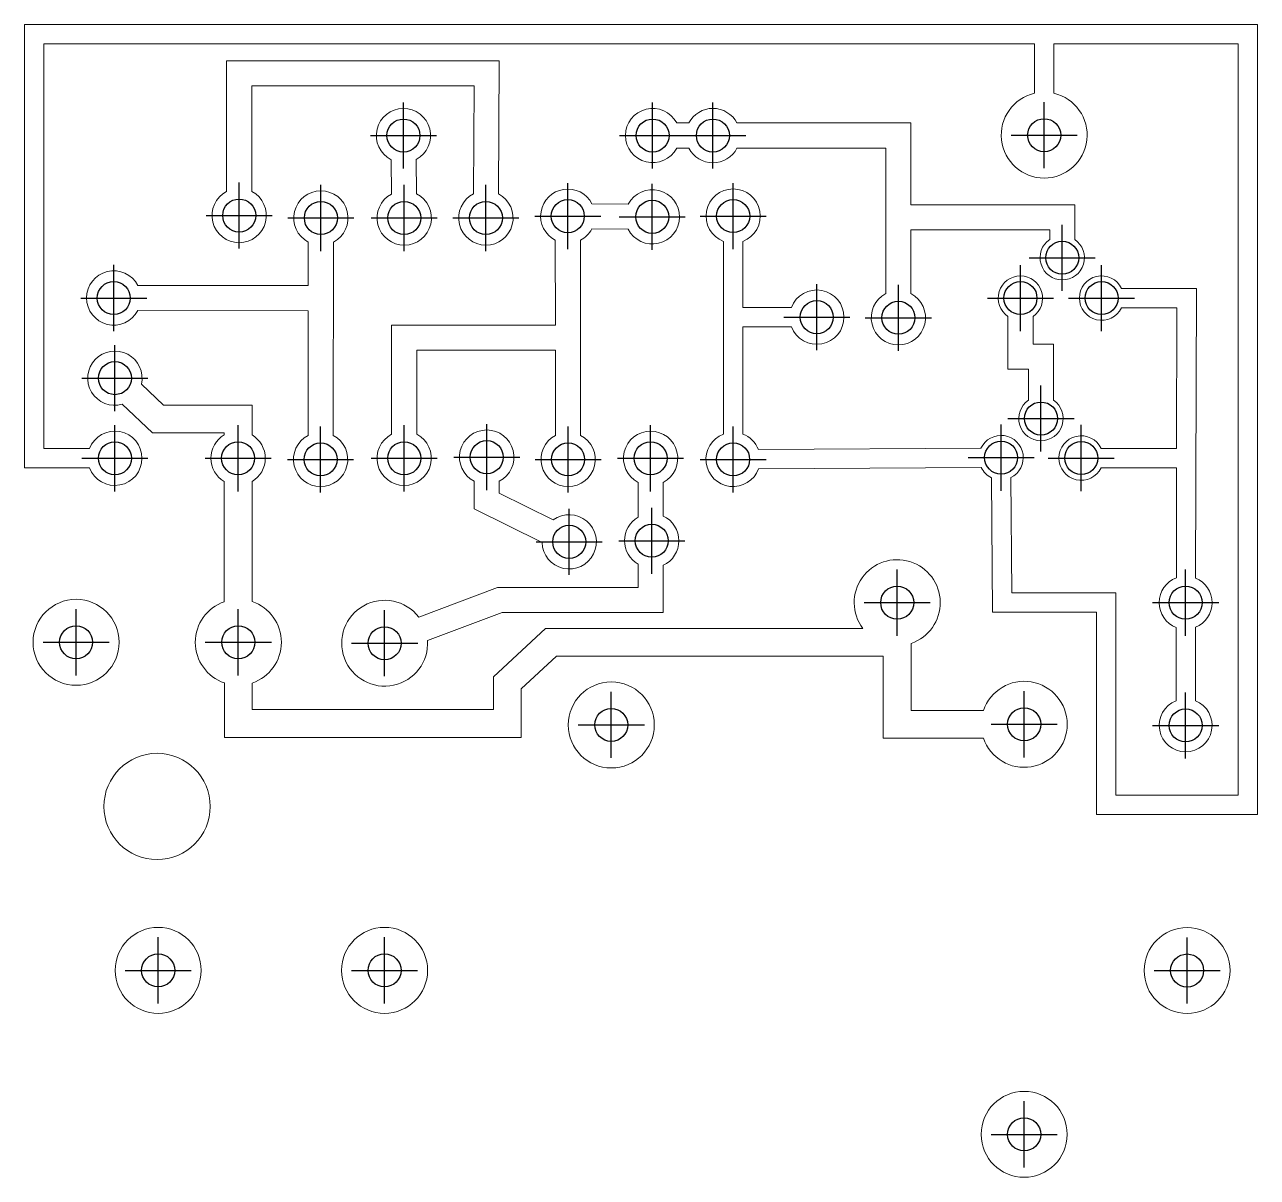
# Model space of a CAD drawing. Header units: millimetres. Extents: x 1.6 to 38.9, y 0.5 to 35.4.
import ezdxf

# ---------------------------------------------------------------- set-up
doc = ezdxf.new("R2010")
doc.units = ezdxf.units.MM
doc.header["$PDMODE"] = 34
doc.header["$PDSIZE"] = 1
doc.layers.get('0').update_dxf_attribs({"linetype": 'CONTINUOUS', "true_color": 0xffffff})
doc.layers.add('DP0000.1000NP001F1000.0000', color=7, linetype='CONTINUOUS', lineweight=0, true_color=0x000000)
doc.layers.add('DP0001.5000NP002F0800.0000', color=7, linetype='CONTINUOUS', lineweight=0, true_color=0x000000)

msp = doc.modelspace()

# ---------------------------------------------------------------- linework, layer by layer
at = {"color": 1, "true_color": 0xff0000}
for p in [(13.106, 31.994), (20.643, 31.994), (22.468, 31.994), (32.492, 32.005), (8.136, 29.573), (10.607, 29.499), (13.129, 29.499), (15.6, 29.499), (18.078, 29.554), (20.634, 29.534), (23.081, 29.558), (33.038, 28.296), (4.34, 27.077), (31.774, 27.075), (34.229, 27.075), (25.611, 26.498), (28.08, 26.48), (4.375, 24.652), (32.395, 23.43), (4.375, 22.226), (8.102, 22.226), (10.598, 22.192), (13.129, 22.226), (15.625, 22.26), (18.087, 22.192), (20.583, 22.226), (23.08, 22.192), (31.188, 22.246), (33.613, 22.235), (18.121, 19.698), (20.618, 19.732), (28.045, 17.857), (36.772, 17.857), (3.2, 16.657), (8.109, 16.657), (12.536, 16.629), (31.886, 14.175), (19.394, 14.156), (36.772, 14.143), (5.684, 6.729), (12.534, 6.729), (36.817, 6.724), (31.886, 1.766)]:
    msp.add_point(p, dxfattribs=at)
at = {"layer": 'DP0000.1000NP001F1000.0000', "color": 7, "true_color": 0xffffff}
for points in [[(23.373, 26.206), (23.372, 22.96, -0.212308), (23.846, 22.489), (30.58, 22.534, -1.407375), (31.484, 21.643), (31.509, 18.151), (34.658, 18.151), (34.658, 12.028), (38.357, 12.028), (38.357, 34.766), (32.784, 34.766), (32.784, 33.273, -8.78859), (32.2, 33.273), (32.2, 34.766), (2.229, 34.766), (2.229, 22.518), (3.606, 22.518, -5.440382), (3.606, 21.934), (1.644, 21.934), (1.644, 35.351), (38.941, 35.351), (38.941, 11.443), (34.074, 11.443), (34.074, 17.566), (30.928, 17.566), (30.899, 21.639, -0.169419), (30.584, 21.95), (23.85, 21.905, -1.550684), (22.788, 22.96), (22.789, 28.79, -5.440382), (23.373, 28.79), (23.373, 26.791), (24.843, 26.791, -5.440382), (24.843, 26.206)], [(15.223, 30.23), (15.24, 33.494), (8.516, 33.494), (8.516, 30.302, -4.074474), (7.755, 30.302), (7.755, 34.255), (16.005, 34.255), (15.985, 30.226, -4.074474)], [(12.742, 30.224), (12.732, 31.262, -4.074474), (13.493, 31.269), (13.503, 30.231, -4.074474)], [(10.226, 28.771), (10.224, 27.451), (5.069, 27.457, 4.074474), (5.068, 26.696), (10.223, 26.689), (10.219, 22.921, 4.074474), (10.98, 22.92), (10.987, 28.77, 4.074474)], [(18.81, 29.929), (19.909, 29.92, -4.074474), (19.903, 29.159), (18.804, 29.168, -0.150878), (18.46, 28.826), (18.467, 22.921, -4.074474), (17.706, 22.92), (17.703, 25.499), (13.509, 25.494), (13.509, 22.955, -4.074474), (12.748, 22.955), (12.748, 26.255), (17.702, 26.26), (17.699, 28.825, -1.368376)], [(32.015, 23.985), (32.016, 24.923), (31.393, 24.923), (31.393, 26.521, -3.221787), (32.154, 26.521), (32.154, 25.684), (32.778, 25.684), (32.776, 23.984, -3.221787)], [(36.499, 21.936), (34.217, 21.941, -4.369782), (34.218, 22.526), (36.5, 22.521), (36.51, 26.782), (34.834, 26.782, -4.369782), (34.834, 27.367), (37.096, 27.367), (37.075, 18.598, -0.673518), (37.072, 17.113), (37.066, 14.888, -5.292663), (36.482, 14.889), (36.487, 17.108, -0.690851), (36.491, 18.607)], [(8.523, 21.52), (8.527, 17.889, -0.71636), (8.529, 15.425), (8.53, 14.62), (15.825, 14.62), (15.825, 15.612), (17.4, 17.079), (27.002, 17.079, -3.070335), (28.466, 16.625), (28.466, 14.596), (30.655, 14.596, -6.016877), (30.655, 13.754), (27.624, 13.754), (27.624, 16.237), (17.732, 16.237), (16.666, 15.245), (16.666, 13.778), (7.689, 13.778), (7.687, 15.426, -0.713586), (7.685, 17.887), (7.682, 21.52, -0.568415), (7.681, 22.932), (7.681, 22.993), (5.508, 22.993), (4.596, 23.86, -3.63082), (5.176, 24.47), (5.845, 23.835), (8.523, 23.835), (8.523, 22.932, -0.567807)], [(20.203, 20.442), (20.203, 21.497, -4.074474), (20.964, 21.497), (20.964, 20.478, -0.638034), (20.964, 18.987), (20.964, 17.556), (16.088, 17.556), (13.834, 16.71, -6.68834), (13.567, 17.422), (15.95, 18.317), (20.203, 18.317), (20.203, 19.022, -0.573831)], [(17.636, 20.362), (16.006, 21.166), (16.006, 21.532, 4.074474), (15.244, 21.532), (15.244, 20.693), (17.299, 19.679, 4.074474)]]:
    msp.add_lwpolyline(points, format="xyb", close=True, dxfattribs=at)
msp.add_lwpolyline([(28.461, 29.902), (33.419, 29.902), (33.419, 28.85, -3.221787), (32.658, 28.85), (32.658, 29.141), (28.461, 29.141), (28.461, 27.209, -4.074474), (27.7, 27.209), (27.7, 31.613), (23.197, 31.613, -0.60587), (21.739, 31.613), (21.372, 31.613, -4.074474), (21.372, 32.374), (21.739, 32.374, -0.60587), (23.197, 32.374), (28.461, 32.374), (28.461, 29.902), (28.461, 32.374)], format="xyb", dxfattribs=at)
for centre in [(3.2, 16.657), (19.394, 14.156), (5.684, 6.729), (12.534, 6.729), (36.817, 6.724), (31.886, 1.766)]:
    msp.add_circle(centre, 1.301, dxfattribs=at)
at = {"layer": 'DP0001.5000NP002F0800.0000', "color": 1, "true_color": 0xff0000}
msp.add_circle((5.651, 11.69), 1.608, dxfattribs=at)

doc.saveas('drawing.dxf')
